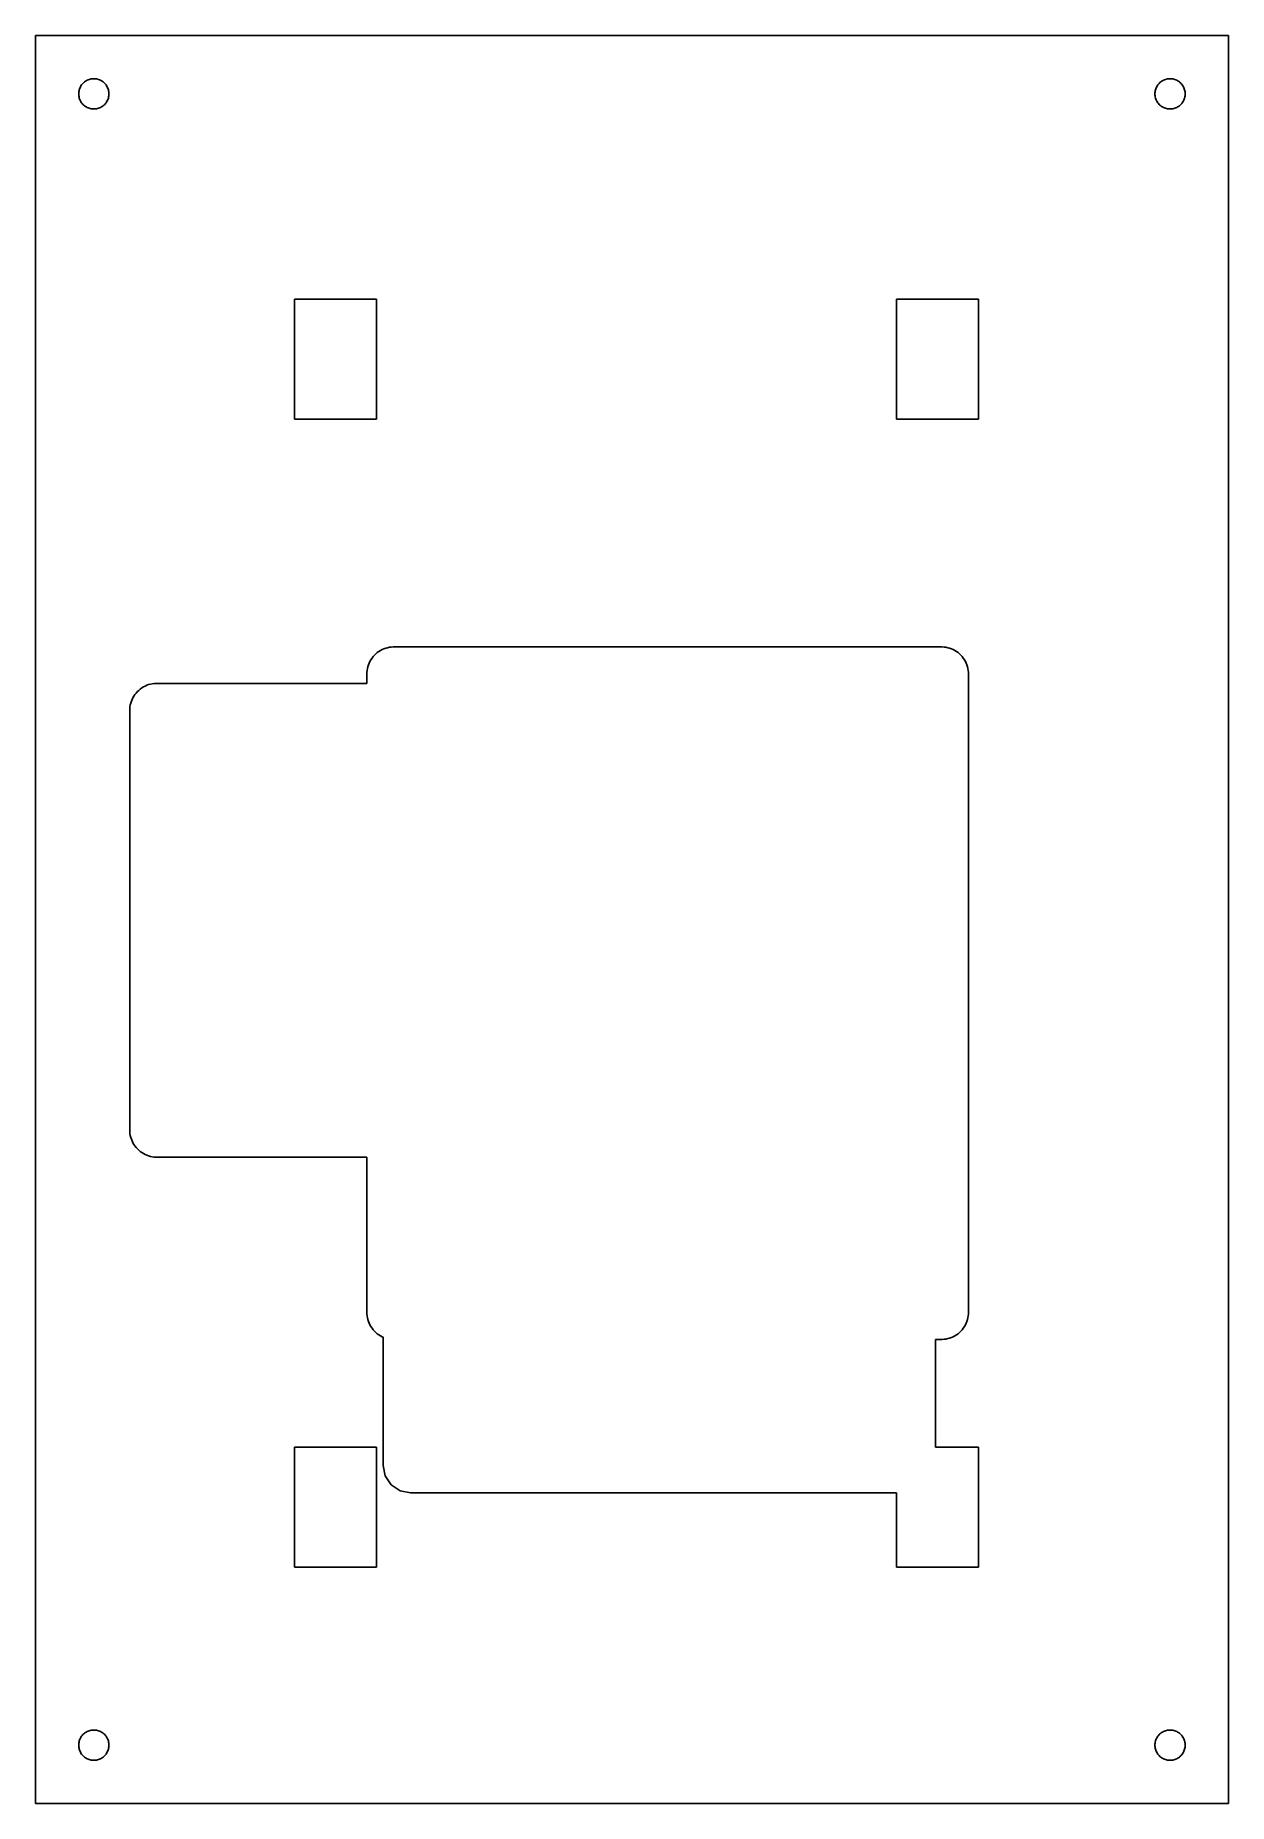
# Model space of a CAD drawing. Header units: metres. Extents: x -65 to 65, y -97 to 97.
import ezdxf

# ---------------------------------------------------------------- set-up
doc = ezdxf.new("R2010")
doc.units = ezdxf.units.M

msp = doc.modelspace()

# ---------------------------------------------------------------- linework, layer by layer
for p, q in [((65.41, 97.0173), (-65.43, 97.0173)), ((-65.43, 97.0173), (-65.43, -97.0173)), ((65.44, 97), (65.41, 97.0173)), ((65.44, -97), (65.44, 97)), ((-60.5799, 91.1678), (-60.5365, 91.2752)), ((-60.5365, 91.2752), (-60.4857, 91.3793)), ((-60.4857, 91.3793), (-60.4278, 91.4797)), ((-60.4278, 91.4797), (-60.363, 91.5757)), ((-60.363, 91.5757), (-60.2916, 91.667)), ((-60.2916, 91.667), (-60.2141, 91.7531)), ((-60.2141, 91.7531), (-60.1308, 91.8336)), ((-60.1308, 91.8336), (-60.042, 91.9081)), ((-60.042, 91.9081), (-59.9483, 91.9762)), ((-59.9483, 91.9762), (-59.85, 92.0376)), ((-59.85, 92.0376), (-59.7477, 92.092)), ((-59.7477, 92.092), (-59.6418, 92.1391)), ((-59.6418, 92.1391), (-59.533, 92.1788)), ((-59.533, 92.1788), (-59.4216, 92.2107)), ((-59.4216, 92.2107), (-59.3083, 92.2348)), ((-59.3083, 92.2348), (-59.1935, 92.2509)), ((-59.1935, 92.2509), (-59.0779, 92.259)), ((-59.0779, 92.259), (-58.9621, 92.259)), ((-58.9621, 92.259), (-58.8465, 92.2509)), ((-58.8465, 92.2509), (-58.7317, 92.2348)), ((-58.7317, 92.2348), (-58.6184, 92.2107)), ((-58.6184, 92.2107), (-58.507, 92.1788)), ((-58.507, 92.1788), (-58.3982, 92.1391)), ((-58.3982, 92.1391), (-58.2923, 92.092)), ((-58.2923, 92.092), (-58.19, 92.0376)), ((-58.19, 92.0376), (-58.0917, 91.9762)), ((-58.0917, 91.9762), (-57.998, 91.9081)), ((-57.998, 91.9081), (-57.9092, 91.8336)), ((-57.9092, 91.8336), (-57.8259, 91.7531)), ((-57.8259, 91.7531), (-57.7484, 91.667)), ((-57.7484, 91.667), (-57.677, 91.5757)), ((-57.677, 91.5757), (-57.6122, 91.4797)), ((-57.6122, 91.4797), (-57.5543, 91.3793)), ((-57.5543, 91.3793), (-57.5035, 91.2752)), ((-57.5035, 91.2752), (-57.4601, 91.1678)), ((57.4601, 91.1678), (57.5035, 91.2752)), ((57.5035, 91.2752), (57.5543, 91.3793)), ((57.5543, 91.3793), (57.6122, 91.4797)), ((57.6122, 91.4797), (57.677, 91.5757)), ((57.677, 91.5757), (57.7484, 91.667)), ((57.7484, 91.667), (57.8259, 91.7531)), ((57.8259, 91.7531), (57.9092, 91.8336)), ((57.9092, 91.8336), (57.998, 91.9081)), ((57.998, 91.9081), (58.0917, 91.9762)), ((58.0917, 91.9762), (58.19, 92.0376)), ((58.19, 92.0376), (58.2923, 92.092)), ((58.2923, 92.092), (58.3982, 92.1391)), ((58.3982, 92.1391), (58.507, 92.1788)), ((58.507, 92.1788), (58.6184, 92.2107)), ((58.6184, 92.2107), (58.7317, 92.2348)), ((58.7317, 92.2348), (58.8465, 92.2509)), ((58.8465, 92.2509), (58.9621, 92.259)), ((58.9621, 92.259), (59.0779, 92.259)), ((59.0779, 92.259), (59.1935, 92.2509)), ((59.1935, 92.2509), (59.3083, 92.2348)), ((59.3083, 92.2348), (59.4216, 92.2107)), ((59.4216, 92.2107), (59.533, 92.1788)), ((59.533, 92.1788), (59.6418, 92.1391)), ((59.6418, 92.1391), (59.7477, 92.092)), ((59.7477, 92.092), (59.85, 92.0376)), ((59.85, 92.0376), (59.9483, 91.9762)), ((59.9483, 91.9762), (60.042, 91.9081)), ((60.042, 91.9081), (60.1308, 91.8336)), ((60.1308, 91.8336), (60.2141, 91.7531)), ((60.2141, 91.7531), (60.2916, 91.667)), ((60.2916, 91.667), (60.363, 91.5757)), ((60.363, 91.5757), (60.4278, 91.4797)), ((60.4278, 91.4797), (60.4857, 91.3793)), ((60.4857, 91.3793), (60.5365, 91.2752)), ((60.5365, 91.2752), (60.5799, 91.1678)), ((-60.68, 90.6), (-60.676, 90.7158)), ((-60.676, 90.4842), (-60.68, 90.6)), ((-60.676, 90.7158), (-60.6638, 90.831)), ((-60.6638, 90.369), (-60.676, 90.4842)), ((-60.6638, 90.831), (-60.6437, 90.9451)), ((-60.6437, 90.2549), (-60.6638, 90.369)), ((-60.6437, 90.9451), (-60.6157, 91.0576)), ((-60.6157, 90.1424), (-60.6437, 90.2549)), ((-60.6157, 91.0576), (-60.5799, 91.1678)), ((-60.5799, 90.0322), (-60.6157, 90.1424)), ((-60.5365, 89.9248), (-60.5799, 90.0322)), ((-60.4857, 89.8207), (-60.5365, 89.9248)), ((-60.4278, 89.7203), (-60.4857, 89.8207)), ((-60.363, 89.6243), (-60.4278, 89.7203)), ((-60.2916, 89.533), (-60.363, 89.6243)), ((-60.2141, 89.4469), (-60.2916, 89.533)), ((-60.1308, 89.3664), (-60.2141, 89.4469)), ((-60.042, 89.2919), (-60.1308, 89.3664)), ((-59.9483, 89.2238), (-60.042, 89.2919)), ((-57.998, 89.2919), (-58.0917, 89.2238)), ((-57.9092, 89.3664), (-57.998, 89.2919)), ((-57.8259, 89.4469), (-57.9092, 89.3664)), ((-57.7484, 89.533), (-57.8259, 89.4469)), ((-57.677, 89.6243), (-57.7484, 89.533)), ((-57.6122, 89.7203), (-57.677, 89.6243)), ((-57.5543, 89.8207), (-57.6122, 89.7203)), ((-57.5035, 89.9248), (-57.5543, 89.8207)), ((-57.4601, 90.0322), (-57.5035, 89.9248)), ((-57.4601, 91.1678), (-57.4243, 91.0576)), ((-57.4243, 90.1424), (-57.4601, 90.0322)), ((-57.4243, 91.0576), (-57.3963, 90.9451)), ((-57.3963, 90.2549), (-57.4243, 90.1424)), ((-57.3963, 90.9451), (-57.3762, 90.831)), ((-57.3762, 90.369), (-57.3963, 90.2549)), ((-57.3762, 90.831), (-57.364, 90.7158)), ((-57.364, 90.4842), (-57.3762, 90.369)), ((-57.364, 90.7158), (-57.36, 90.6)), ((-57.36, 90.6), (-57.364, 90.4842)), ((57.36, 90.6), (57.364, 90.7158)), ((57.364, 90.4842), (57.36, 90.6)), ((57.364, 90.7158), (57.3762, 90.831)), ((57.3762, 90.369), (57.364, 90.4842)), ((57.3762, 90.831), (57.3963, 90.9451)), ((57.3963, 90.2549), (57.3762, 90.369)), ((57.3963, 90.9451), (57.4243, 91.0576)), ((57.4243, 90.1424), (57.3963, 90.2549)), ((57.4243, 91.0576), (57.4601, 91.1678)), ((57.4601, 90.0322), (57.4243, 90.1424)), ((57.5035, 89.9248), (57.4601, 90.0322)), ((57.5543, 89.8207), (57.5035, 89.9248)), ((57.6122, 89.7203), (57.5543, 89.8207)), ((57.677, 89.6243), (57.6122, 89.7203)), ((57.7484, 89.533), (57.677, 89.6243)), ((57.8259, 89.4469), (57.7484, 89.533)), ((57.9092, 89.3664), (57.8259, 89.4469)), ((57.998, 89.2919), (57.9092, 89.3664)), ((58.0917, 89.2238), (57.998, 89.2919)), ((60.042, 89.2919), (59.9483, 89.2238)), ((60.1308, 89.3664), (60.042, 89.2919)), ((60.2141, 89.4469), (60.1308, 89.3664)), ((60.2916, 89.533), (60.2141, 89.4469)), ((60.363, 89.6243), (60.2916, 89.533)), ((60.4278, 89.7203), (60.363, 89.6243)), ((60.4857, 89.8207), (60.4278, 89.7203)), ((60.5365, 89.9248), (60.4857, 89.8207)), ((60.5799, 90.0322), (60.5365, 89.9248)), ((60.5799, 91.1678), (60.6157, 91.0576)), ((60.6157, 90.1424), (60.5799, 90.0322)), ((60.6157, 91.0576), (60.6437, 90.9451)), ((60.6437, 90.2549), (60.6157, 90.1424)), ((60.6437, 90.9451), (60.6638, 90.831)), ((60.6638, 90.369), (60.6437, 90.2549)), ((60.6638, 90.831), (60.676, 90.7158)), ((60.676, 90.4842), (60.6638, 90.369)), ((60.676, 90.7158), (60.68, 90.6)), ((60.68, 90.6), (60.676, 90.4842)), ((-59.85, 89.1624), (-59.9483, 89.2238)), ((-59.7477, 89.108), (-59.85, 89.1624)), ((-59.6418, 89.0609), (-59.7477, 89.108)), ((-59.533, 89.0212), (-59.6418, 89.0609)), ((-59.4216, 88.9893), (-59.533, 89.0212)), ((-59.3083, 88.9652), (-59.4216, 88.9893)), ((-59.1935, 88.9491), (-59.3083, 88.9652)), ((-59.0779, 88.941), (-59.1935, 88.9491)), ((-58.9621, 88.941), (-59.0779, 88.941)), ((-58.8465, 88.9491), (-58.9621, 88.941)), ((-58.7317, 88.9652), (-58.8465, 88.9491)), ((-58.6184, 88.9893), (-58.7317, 88.9652)), ((-58.507, 89.0212), (-58.6184, 88.9893)), ((-58.3982, 89.0609), (-58.507, 89.0212)), ((-58.2923, 89.108), (-58.3982, 89.0609)), ((-58.19, 89.1624), (-58.2923, 89.108)), ((-58.0917, 89.2238), (-58.19, 89.1624)), ((58.19, 89.1624), (58.0917, 89.2238)), ((58.2923, 89.108), (58.19, 89.1624)), ((58.3982, 89.0609), (58.2923, 89.108)), ((58.507, 89.0212), (58.3982, 89.0609)), ((58.6184, 88.9893), (58.507, 89.0212)), ((58.7317, 88.9652), (58.6184, 88.9893)), ((58.8465, 88.9491), (58.7317, 88.9652)), ((58.9621, 88.941), (58.8465, 88.9491)), ((59.0779, 88.941), (58.9621, 88.941)), ((59.1935, 88.9491), (59.0779, 88.941)), ((59.3083, 88.9652), (59.1935, 88.9491)), ((59.4216, 88.9893), (59.3083, 88.9652)), ((59.533, 89.0212), (59.4216, 88.9893)), ((59.6418, 89.0609), (59.533, 89.0212)), ((59.7477, 89.108), (59.6418, 89.0609)), ((59.85, 89.1624), (59.7477, 89.108)), ((59.9483, 89.2238), (59.85, 89.1624)), ((-37, 54.915), (-37, 68.085)), ((-37, 68.085), (-28, 68.085)), ((-28, 68.085), (-28, 54.915)), ((29, 54.915), (29, 68.085)), ((29, 68.085), (38, 68.085)), ((38, 68.085), (38, 54.915)), ((-28, 54.915), (-37, 54.915)), ((38, 54.915), (29, 54.915)), ((-28.2414, 29.0006), (-28.0907, 29.1461)), ((-28.0907, 29.1461), (-27.9303, 29.2807)), ((-27.9303, 29.2807), (-27.7609, 29.4038)), ((-27.7609, 29.4038), (-27.5833, 29.5147)), ((-27.5833, 29.5147), (-27.3984, 29.613)), ((-27.3984, 29.613), (-27.2072, 29.6982)), ((-27.2072, 29.6982), (-27.0104, 29.7698)), ((-27.0104, 29.7698), (-26.8091, 29.8276)), ((-26.8091, 29.8276), (-26.6043, 29.8711)), ((-26.6043, 29.8711), (-26.3969, 29.9002)), ((-26.3969, 29.9002), (-26.188, 29.9148)), ((-26.188, 29.9148), (-24.3009, 29.9148)), ((-24.3009, 29.9148), (-24.2917, 29.9167)), ((-24.2917, 29.9167), (30.2917, 29.9167)), ((30.2917, 29.9167), (30.3009, 29.9148)), ((30.3009, 29.9148), (34.0214, 29.9148)), ((34.0214, 29.9148), (34.2303, 29.9002)), ((34.2303, 29.9002), (34.4376, 29.8711)), ((34.4376, 29.8711), (34.6424, 29.8276)), ((34.6424, 29.8276), (34.8437, 29.7698)), ((34.8437, 29.7698), (35.0405, 29.6982)), ((35.0405, 29.6982), (35.2318, 29.613)), ((35.2318, 29.613), (35.4167, 29.5147)), ((35.4167, 29.5147), (35.5942, 29.4038)), ((35.5942, 29.4038), (35.7637, 29.2807)), ((35.7637, 29.2807), (35.9241, 29.1461)), ((35.9241, 29.1461), (36.0747, 29.0006)), ((-29.076, 27.1259), (-29.0541, 27.3342)), ((-29.0541, 27.3342), (-29.0178, 27.5404)), ((-29.0178, 27.5404), (-28.9671, 27.7436)), ((-28.9671, 27.7436), (-28.9024, 27.9427)), ((-28.9024, 27.9427), (-28.824, 28.1369)), ((-28.824, 28.1369), (-28.7322, 28.3251)), ((-28.7322, 28.3251), (-28.6275, 28.5064)), ((-28.6275, 28.5064), (-28.5104, 28.68)), ((-28.5104, 28.68), (-28.3815, 28.845)), ((-28.3815, 28.845), (-28.2414, 29.0006)), ((36.0747, 29.0006), (36.2148, 28.845)), ((36.2148, 28.845), (36.3437, 28.68)), ((36.3437, 28.68), (36.4608, 28.5064)), ((36.4608, 28.5064), (36.5655, 28.3251)), ((36.5655, 28.3251), (36.6573, 28.1369)), ((36.6573, 28.1369), (36.7357, 27.9427)), ((36.7357, 27.9427), (36.8005, 27.7436)), ((36.8005, 27.7436), (36.8511, 27.5404)), ((36.8511, 27.5404), (36.8875, 27.3342)), ((36.8875, 27.3342), (36.9094, 27.1259)), ((-54.0907, 25.1461), (-53.9303, 25.2807)), ((-53.9303, 25.2807), (-53.7609, 25.4038)), ((-53.7609, 25.4038), (-53.5833, 25.5147)), ((-53.5833, 25.5147), (-53.3984, 25.613)), ((-53.3984, 25.613), (-53.2072, 25.6982)), ((-53.2072, 25.6982), (-53.0104, 25.7698)), ((-53.0104, 25.7698), (-52.8091, 25.8276)), ((-52.8091, 25.8276), (-52.6043, 25.8711)), ((-52.6043, 25.8711), (-52.3969, 25.9002)), ((-52.3969, 25.9002), (-52.188, 25.9148)), ((-52.188, 25.9148), (-29.0833, 25.9148)), ((-29.0833, 26.9167), (-29.076, 27.1259)), ((-29.0833, 25.9148), (-29.0833, 26.9167)), ((36.9094, 27.1259), (36.9167, 26.9167)), ((36.9167, 26.9167), (36.9167, -43.0833)), ((-55.076, 23.1259), (-55.0541, 23.3342)), ((-55.0541, 23.3342), (-55.0178, 23.5404)), ((-55.0178, 23.5404), (-54.9671, 23.7436)), ((-54.9671, 23.7436), (-54.9024, 23.9427)), ((-54.9024, 23.9427), (-54.824, 24.1369)), ((-54.824, 24.1369), (-54.7322, 24.3251)), ((-54.7322, 24.3251), (-54.6275, 24.5064)), ((-54.6275, 24.5064), (-54.5104, 24.68)), ((-54.5104, 24.68), (-54.3815, 24.845)), ((-54.3815, 24.845), (-54.2414, 25.0006)), ((-54.2414, 25.0006), (-54.0907, 25.1461)), ((-55.0833, 22.9167), (-55.076, 23.1259)), ((-55.0833, -23.0833), (-55.0833, 22.9167)), ((-55.076, -23.2926), (-55.0833, -23.0833)), ((-55.0541, -23.5009), (-55.076, -23.2926)), ((-55.0178, -23.7071), (-55.0541, -23.5009)), ((-54.9671, -23.9102), (-55.0178, -23.7071)), ((-54.9024, -24.1094), (-54.9671, -23.9102)), ((-54.824, -24.3035), (-54.9024, -24.1094)), ((-54.7322, -24.4917), (-54.824, -24.3035)), ((-54.6275, -24.6731), (-54.7322, -24.4917)), ((-54.5104, -24.8467), (-54.6275, -24.6731)), ((-54.3815, -25.0117), (-54.5104, -24.8467)), ((-54.2414, -25.1673), (-54.3815, -25.0117)), ((-54.0907, -25.3128), (-54.2414, -25.1673)), ((-53.9303, -25.4474), (-54.0907, -25.3128)), ((-53.7609, -25.5704), (-53.9303, -25.4474)), ((-53.5833, -25.6814), (-53.7609, -25.5704)), ((-53.3984, -25.7797), (-53.5833, -25.6814)), ((-53.2072, -25.8649), (-53.3984, -25.7797)), ((-53.0104, -25.9365), (-53.2072, -25.8649)), ((-52.8091, -25.9942), (-53.0104, -25.9365)), ((-52.6043, -26.0378), (-52.8091, -25.9942)), ((-52.3969, -26.0669), (-52.6043, -26.0378)), ((-52.188, -26.0815), (-52.3969, -26.0669)), ((-29.0833, -26.0815), (-52.188, -26.0815)), ((-29.0833, -43.0833), (-29.0833, -26.0815)), ((-29.076, -43.2926), (-29.0833, -43.0833)), ((-29.0541, -43.5009), (-29.076, -43.2926)), ((-29.0178, -43.7071), (-29.0541, -43.5009)), ((-28.9671, -43.9102), (-29.0178, -43.7071)), ((-28.9024, -44.1094), (-28.9671, -43.9102)), ((-28.824, -44.3035), (-28.9024, -44.1094)), ((-28.7322, -44.4917), (-28.824, -44.3035)), ((-28.6275, -44.6731), (-28.7322, -44.4917)), ((36.5655, -44.4917), (36.4608, -44.6731)), ((36.6573, -44.3035), (36.5655, -44.4917)), ((36.7357, -44.1094), (36.6573, -44.3035)), ((36.8005, -43.9102), (36.7357, -44.1094)), ((36.8511, -43.7071), (36.8005, -43.9102)), ((36.8875, -43.5009), (36.8511, -43.7071)), ((36.9094, -43.2926), (36.8875, -43.5009)), ((36.9167, -43.0833), (36.9094, -43.2926)), ((-28.5104, -44.8467), (-28.6275, -44.6731)), ((-28.3815, -45.0117), (-28.5104, -44.8467)), ((-28.2414, -45.1673), (-28.3815, -45.0117)), ((-28.0907, -45.3128), (-28.2414, -45.1673)), ((-27.9303, -45.4474), (-28.0907, -45.3128)), ((-27.7609, -45.5704), (-27.9303, -45.4474)), ((-27.5833, -45.6814), (-27.7609, -45.5704)), ((-27.3984, -45.7797), (-27.5833, -45.6814)), ((-27.2917, -45.8273), (-27.3984, -45.7797)), ((-27.2917, -59.9167), (-27.2917, -45.8273)), ((34.0214, -46.0815), (33.2917, -46.0815)), ((33.2917, -46.0815), (33.2917, -57.915)), ((34.2303, -46.0669), (34.0214, -46.0815)), ((34.4376, -46.0378), (34.2303, -46.0669)), ((34.6424, -45.9942), (34.4376, -46.0378)), ((34.8437, -45.9365), (34.6424, -45.9942)), ((35.0405, -45.8649), (34.8437, -45.9365)), ((35.2318, -45.7797), (35.0405, -45.8649)), ((35.4167, -45.6814), (35.2318, -45.7797)), ((35.5942, -45.5704), (35.4167, -45.6814)), ((35.7637, -45.4474), (35.5942, -45.5704)), ((35.9241, -45.3128), (35.7637, -45.4474)), ((36.0747, -45.1673), (35.9241, -45.3128)), ((36.2148, -45.0117), (36.0747, -45.1673)), ((36.3437, -44.8467), (36.2148, -45.0117)), ((36.4608, -44.6731), (36.3437, -44.8467)), ((-37, -71.085), (-37, -57.915)), ((-37, -57.915), (-28, -57.915)), ((-28, -57.915), (-28, -71.085)), ((33.2917, -57.915), (38, -57.915)), ((38, -57.915), (38, -71.085)), ((-27.0633, -61.0647), (-27.2917, -59.9167)), ((-26.413, -62.038), (-27.0633, -61.0647)), ((-25.4397, -62.6883), (-26.413, -62.038)), ((-24.2917, -62.9167), (-25.4397, -62.6883)), ((29, -62.9167), (-24.2917, -62.9167)), ((29, -71.085), (29, -62.9167)), ((-28, -71.085), (-37, -71.085)), ((38, -71.085), (29, -71.085)), ((-60.042, -89.2919), (-59.9483, -89.2238)), ((-59.9483, -89.2238), (-59.85, -89.1624)), ((-59.85, -89.1624), (-59.7477, -89.108)), ((-59.7477, -89.108), (-59.6418, -89.0609)), ((-59.6418, -89.0609), (-59.533, -89.0212)), ((-59.533, -89.0212), (-59.4216, -88.9893)), ((-59.4216, -88.9893), (-59.3083, -88.9652)), ((-59.3083, -88.9652), (-59.1935, -88.9491)), ((-59.1935, -88.9491), (-59.0779, -88.941)), ((-59.0779, -88.941), (-58.9621, -88.941)), ((-58.9621, -88.941), (-58.8465, -88.9491)), ((-58.8465, -88.9491), (-58.7317, -88.9652)), ((-58.7317, -88.9652), (-58.6184, -88.9893)), ((-58.6184, -88.9893), (-58.507, -89.0212)), ((-58.507, -89.0212), (-58.3982, -89.0609)), ((-58.3982, -89.0609), (-58.2923, -89.108)), ((-58.2923, -89.108), (-58.19, -89.1624)), ((-58.19, -89.1624), (-58.0917, -89.2238)), ((-58.0917, -89.2238), (-57.998, -89.2919)), ((57.998, -89.2919), (58.0917, -89.2238)), ((58.0917, -89.2238), (58.19, -89.1624)), ((58.19, -89.1624), (58.2923, -89.108)), ((58.2923, -89.108), (58.3982, -89.0609)), ((58.3982, -89.0609), (58.507, -89.0212)), ((58.507, -89.0212), (58.6184, -88.9893)), ((58.6184, -88.9893), (58.7317, -88.9652)), ((58.7317, -88.9652), (58.8465, -88.9491)), ((58.8465, -88.9491), (58.9621, -88.941)), ((58.9621, -88.941), (59.0779, -88.941)), ((59.0779, -88.941), (59.1935, -88.9491)), ((59.1935, -88.9491), (59.3083, -88.9652)), ((59.3083, -88.9652), (59.4216, -88.9893)), ((59.4216, -88.9893), (59.533, -89.0212)), ((59.533, -89.0212), (59.6418, -89.0609)), ((59.6418, -89.0609), (59.7477, -89.108)), ((59.7477, -89.108), (59.85, -89.1624)), ((59.85, -89.1624), (59.9483, -89.2238)), ((59.9483, -89.2238), (60.042, -89.2919)), ((-60.68, -90.6), (-60.676, -90.4842)), ((-60.676, -90.7158), (-60.68, -90.6)), ((-60.676, -90.4842), (-60.6638, -90.369)), ((-60.6638, -90.831), (-60.676, -90.7158)), ((-60.6638, -90.369), (-60.6437, -90.2549)), ((-60.6437, -90.9451), (-60.6638, -90.831)), ((-60.6437, -90.2549), (-60.6157, -90.1424)), ((-60.6157, -91.0576), (-60.6437, -90.9451)), ((-60.6157, -90.1424), (-60.5799, -90.0322)), ((-60.5799, -91.1678), (-60.6157, -91.0576)), ((-60.5799, -90.0322), (-60.5365, -89.9248)), ((-60.5365, -91.2752), (-60.5799, -91.1678)), ((-60.5365, -89.9248), (-60.4857, -89.8207)), ((-60.4857, -89.8207), (-60.4278, -89.7203)), ((-60.4278, -89.7203), (-60.363, -89.6243)), ((-60.363, -89.6243), (-60.2916, -89.533)), ((-60.2916, -89.533), (-60.2141, -89.4469)), ((-60.2141, -89.4469), (-60.1308, -89.3664)), ((-60.1308, -89.3664), (-60.042, -89.2919)), ((-57.998, -89.2919), (-57.9092, -89.3664)), ((-57.9092, -89.3664), (-57.8259, -89.4469)), ((-57.8259, -89.4469), (-57.7484, -89.533)), ((-57.7484, -89.533), (-57.677, -89.6243)), ((-57.677, -89.6243), (-57.6122, -89.7203)), ((-57.6122, -89.7203), (-57.5543, -89.8207)), ((-57.5543, -89.8207), (-57.5035, -89.9248)), ((-57.5035, -89.9248), (-57.4601, -90.0322)), ((-57.4601, -91.1678), (-57.5035, -91.2752)), ((-57.4601, -90.0322), (-57.4243, -90.1424)), ((-57.4243, -91.0576), (-57.4601, -91.1678)), ((-57.4243, -90.1424), (-57.3963, -90.2549)), ((-57.3963, -90.9451), (-57.4243, -91.0576)), ((-57.3963, -90.2549), (-57.3762, -90.369)), ((-57.3762, -90.831), (-57.3963, -90.9451)), ((-57.3762, -90.369), (-57.364, -90.4842)), ((-57.364, -90.7158), (-57.3762, -90.831)), ((-57.364, -90.4842), (-57.36, -90.6)), ((-57.36, -90.6), (-57.364, -90.7158)), ((57.36, -90.6), (57.364, -90.4842)), ((57.364, -90.7158), (57.36, -90.6)), ((57.364, -90.4842), (57.3762, -90.369)), ((57.3762, -90.831), (57.364, -90.7158)), ((57.3762, -90.369), (57.3963, -90.2549)), ((57.3963, -90.9451), (57.3762, -90.831)), ((57.3963, -90.2549), (57.4243, -90.1424)), ((57.4243, -91.0576), (57.3963, -90.9451)), ((57.4243, -90.1424), (57.4601, -90.0322)), ((57.4601, -91.1678), (57.4243, -91.0576)), ((57.4601, -90.0322), (57.5035, -89.9248)), ((57.5035, -91.2752), (57.4601, -91.1678)), ((57.5035, -89.9248), (57.5543, -89.8207)), ((57.5543, -89.8207), (57.6122, -89.7203)), ((57.6122, -89.7203), (57.677, -89.6243)), ((57.677, -89.6243), (57.7484, -89.533)), ((57.7484, -89.533), (57.8259, -89.4469)), ((57.8259, -89.4469), (57.9092, -89.3664)), ((57.9092, -89.3664), (57.998, -89.2919)), ((60.042, -89.2919), (60.1308, -89.3664)), ((60.1308, -89.3664), (60.2141, -89.4469)), ((60.2141, -89.4469), (60.2916, -89.533)), ((60.2916, -89.533), (60.363, -89.6243)), ((60.363, -89.6243), (60.4278, -89.7203)), ((60.4278, -89.7203), (60.4857, -89.8207)), ((60.4857, -89.8207), (60.5365, -89.9248)), ((60.5365, -89.9248), (60.5799, -90.0322)), ((60.5799, -91.1678), (60.5365, -91.2752)), ((60.5799, -90.0322), (60.6157, -90.1424)), ((60.6157, -91.0576), (60.5799, -91.1678)), ((60.6157, -90.1424), (60.6437, -90.2549)), ((60.6437, -90.9451), (60.6157, -91.0576)), ((60.6437, -90.2549), (60.6638, -90.369)), ((60.6638, -90.831), (60.6437, -90.9451)), ((60.6638, -90.369), (60.676, -90.4842)), ((60.676, -90.7158), (60.6638, -90.831)), ((60.676, -90.4842), (60.68, -90.6)), ((60.68, -90.6), (60.676, -90.7158)), ((-60.4857, -91.3793), (-60.5365, -91.2752)), ((-60.4278, -91.4797), (-60.4857, -91.3793)), ((-60.363, -91.5757), (-60.4278, -91.4797)), ((-60.2916, -91.667), (-60.363, -91.5757)), ((-60.2141, -91.7531), (-60.2916, -91.667)), ((-60.1308, -91.8336), (-60.2141, -91.7531)), ((-60.042, -91.9081), (-60.1308, -91.8336)), ((-59.9483, -91.9762), (-60.042, -91.9081)), ((-59.85, -92.0376), (-59.9483, -91.9762)), ((-59.7477, -92.092), (-59.85, -92.0376)), ((-59.6418, -92.1391), (-59.7477, -92.092)), ((-59.533, -92.1788), (-59.6418, -92.1391)), ((-59.4216, -92.2107), (-59.533, -92.1788)), ((-59.3083, -92.2348), (-59.4216, -92.2107)), ((-59.1935, -92.2509), (-59.3083, -92.2348)), ((-59.0779, -92.259), (-59.1935, -92.2509)), ((-58.9621, -92.259), (-59.0779, -92.259)), ((-58.8465, -92.2509), (-58.9621, -92.259)), ((-58.7317, -92.2348), (-58.8465, -92.2509)), ((-58.6184, -92.2107), (-58.7317, -92.2348)), ((-58.507, -92.1788), (-58.6184, -92.2107)), ((-58.3982, -92.1391), (-58.507, -92.1788)), ((-58.2923, -92.092), (-58.3982, -92.1391)), ((-58.19, -92.0376), (-58.2923, -92.092)), ((-58.0917, -91.9762), (-58.19, -92.0376)), ((-57.998, -91.9081), (-58.0917, -91.9762)), ((-57.9092, -91.8336), (-57.998, -91.9081)), ((-57.8259, -91.7531), (-57.9092, -91.8336)), ((-57.7484, -91.667), (-57.8259, -91.7531)), ((-57.677, -91.5757), (-57.7484, -91.667)), ((-57.6122, -91.4797), (-57.677, -91.5757)), ((-57.5543, -91.3793), (-57.6122, -91.4797)), ((-57.5035, -91.2752), (-57.5543, -91.3793)), ((57.5543, -91.3793), (57.5035, -91.2752)), ((57.6122, -91.4797), (57.5543, -91.3793)), ((57.677, -91.5757), (57.6122, -91.4797)), ((57.7484, -91.667), (57.677, -91.5757)), ((57.8259, -91.7531), (57.7484, -91.667)), ((57.9092, -91.8336), (57.8259, -91.7531)), ((57.998, -91.9081), (57.9092, -91.8336)), ((58.0917, -91.9762), (57.998, -91.9081)), ((58.19, -92.0376), (58.0917, -91.9762)), ((58.2923, -92.092), (58.19, -92.0376)), ((58.3982, -92.1391), (58.2923, -92.092)), ((58.507, -92.1788), (58.3982, -92.1391)), ((58.6184, -92.2107), (58.507, -92.1788)), ((58.7317, -92.2348), (58.6184, -92.2107)), ((58.8465, -92.2509), (58.7317, -92.2348)), ((58.9621, -92.259), (58.8465, -92.2509)), ((59.0779, -92.259), (58.9621, -92.259)), ((59.1935, -92.2509), (59.0779, -92.259)), ((59.3083, -92.2348), (59.1935, -92.2509)), ((59.4216, -92.2107), (59.3083, -92.2348)), ((59.533, -92.1788), (59.4216, -92.2107)), ((59.6418, -92.1391), (59.533, -92.1788)), ((59.7477, -92.092), (59.6418, -92.1391)), ((59.85, -92.0376), (59.7477, -92.092)), ((59.9483, -91.9762), (59.85, -92.0376)), ((60.042, -91.9081), (59.9483, -91.9762)), ((60.1308, -91.8336), (60.042, -91.9081)), ((60.2141, -91.7531), (60.1308, -91.8336)), ((60.2916, -91.667), (60.2141, -91.7531)), ((60.363, -91.5757), (60.2916, -91.667)), ((60.4278, -91.4797), (60.363, -91.5757)), ((60.4857, -91.3793), (60.4278, -91.4797)), ((60.5365, -91.2752), (60.4857, -91.3793)), ((-65.43, -97.0173), (65.41, -97.0173)), ((65.41, -97.0173), (65.44, -97))]:
    msp.add_line(p, q)

doc.saveas('drawing.dxf')
